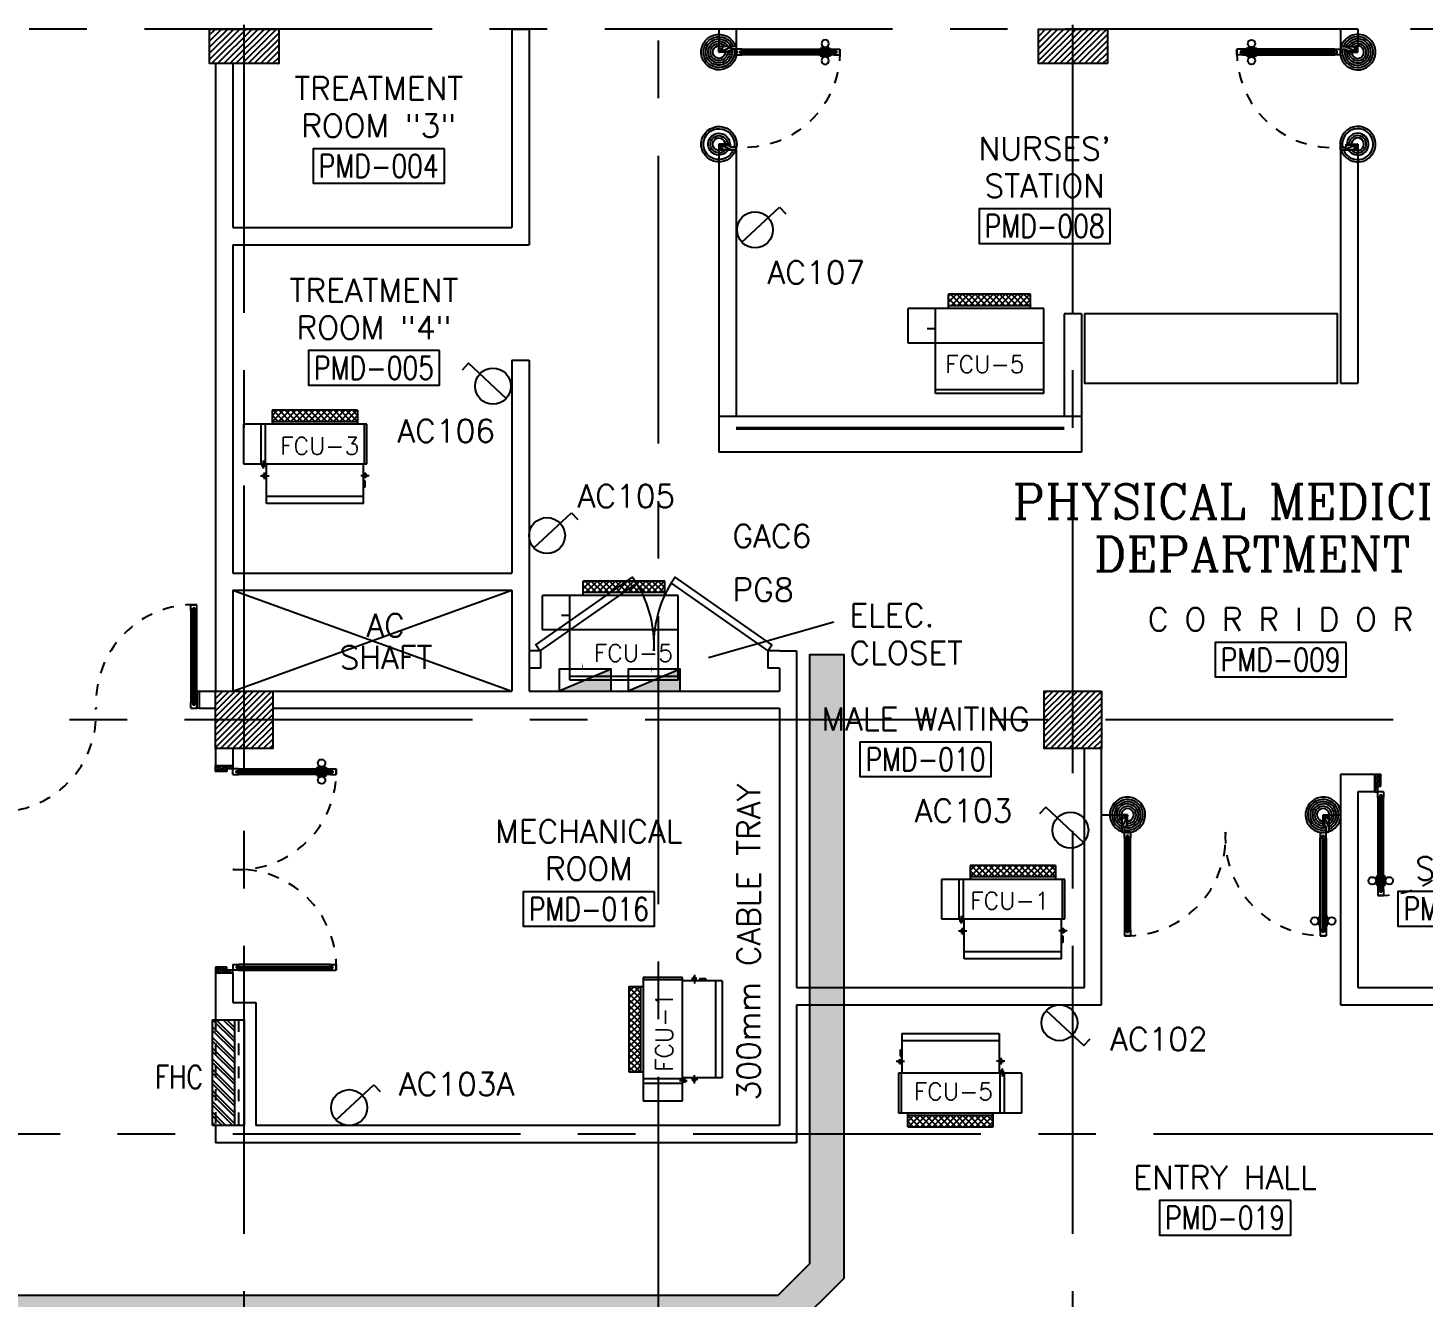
# Model space of a CAD drawing. Extents: x 417866.9 to 417960.2, y 43448 to 43538.2.
# Drawn here: x 417931.66 to 417943.78, y 43483.46 to 43494.48 of the extents above; entities that cross this region are included whole.
import ezdxf
from ezdxf.enums import TextEntityAlignment as Align

# ---------------------------------------------------------------- set-up
doc = ezdxf.new("R2010")
doc.units = 0
doc.header["$MEASUREMENT"] = 0
doc.linetypes.add('CENTERX2', pattern=[4, 2.5, -0.5, 0.5, -0.5])
doc.linetypes.add('HIDDEN', pattern=[0.375, 0.25, -0.125])
doc.layers.get('0').update_dxf_attribs({"color": 11, "linetype": 'CONTINUOUS'})
for name, color, linetype in [('AXES', 11, 'CENTERX2'), ('COL', 11, 'CONTINUOUS'), ('COUNTER', 11, 'CONTINUOUS'), ('DIM', 11, 'CONTINUOUS'), ('DOOR', 11, 'CONTINUOUS'), ('E-HLINE', 3, 'HIDDEN'), ('E-PANELBX', 3, 'CONTINUOUS'), ('E-SOCKETS', 4, 'CONTINUOUS'), ('E-TRAY', 2, 'CONTINUOUS'), ('E-WI', 6, 'CONTINUOUS'), ('FCU', 7, 'CONTINUOUS'), ('FHC', 11, 'CONTINUOUS'), ('HAT', 11, 'CONTINUOUS'), ('RM-BOX', 11, 'CONTINUOUS'), ('RM-NAME', 11, 'CONTINUOUS'), ('RM-NO', 11, 'CONTINUOUS'), ('SCD', 2, 'CONTINUOUS'), ('SHAFT', 11, 'CONTINUOUS'), ('WALL', 11, 'CONTINUOUS')]:
    doc.layers.add(name, color=color, linetype=linetype)
doc.styles.add('ROMANC', font='romanc', dxfattribs={"height": 0.1})
doc.styles.add('ROMANS', font='ROMANS.shx', dxfattribs={"width": 0.6})
pattern_1 = [(45, (417480.111385, 43455.963322), (-0.0265165043, 0.0265165043), [])]

# ---------------------------------------------------------------- blocks, each defined once
blk = doc.blocks.new('A$C272A55A0')
at = {"layer": 'DOOR', "color": 0, "linetype": 'ByBlock'}
for p, q in [((0, 900), (0, 1050)), ((50, 1050), (0, 1050)), ((50, 950), (50, 1050)), ((1750, 950), (1750, 1050)), ((1750, 1050), (1800, 1050)), ((1800, 1050), (1800, 900)), ((0, 900), (25, 900)), ((25, 950), (50, 950)), ((25, 900), (25, 950)), ((75, 900), (25, 900)), ((25, 850), (25, 900)), ((42, 850), (25, 850)), ((58, 870), (42, 870)), ((42, 870), (42, 850)), ((58, 850), (58, 870)), ((75, 850), (58, 850)), ((75, 900), (75, 850)), ((1725, 900), (1775, 900)), ((1725, 900), (1725, 850)), ((1725, 850), (1742, 850)), ((1742, 870), (1758, 870)), ((1742, 850), (1742, 870)), ((1775, 950), (1750, 950)), ((1758, 870), (1758, 850)), ((1758, 850), (1775, 850)), ((1775, 900), (1775, 950)), ((1800, 900), (1775, 900)), ((1775, 850), (1775, 900)), ((1718, 160), (1709, 160)), ((1709, 95), (1709, 160)), ((1725, 173), (1718, 173)), ((1718, 173), (1718, 83)), ((1718, 95), (1718, 160)), ((1775, 173), (1782, 173)), ((1782, 173), (1782, 83)), ((1782, 160), (1791, 160)), ((1782, 95), (1782, 160)), ((1791, 95), (1791, 160)), ((25, 50), (42, 50)), ((25, 50), (25, 0)), ((25, 0), (75, 0)), ((75, 0), (25, 0)), ((42, 50), (42, 30)), ((42, 30), (58, 30)), ((58, 50), (75, 50)), ((58, 50), (58, 30)), ((75, 50), (75, 0)), ((1718, 95), (1709, 95)), ((1725, 83), (1718, 83)), ((1742, 50), (1725, 50)), ((1725, 50), (1725, 0)), ((1775, 0), (1725, 0)), ((1725, 0), (1775, 0)), ((1742, 50), (1742, 30)), ((1758, 30), (1742, 30)), ((1775, 50), (1758, 50)), ((1758, 50), (1758, 30)), ((1775, 83), (1782, 83)), ((1775, 50), (1775, 0)), ((1782, 95), (1791, 95))]:
    blk.add_line(p, q, dxfattribs=at)
at = {"layer": 'DOOR', "color": 9, "linetype": 'ByBlock'}
for p, q in [((50, 1050), (0, 1010)), ((50, 1050), (0, 937)), ((50, 1050), (37, 950)), ((1750, 1050), (1800, 1010)), ((1750, 1050), (1800, 937)), ((1750, 1050), (1763, 950))]:
    blk.add_line(p, q, dxfattribs=at)
at = {"layer": 'DOOR', "linetype": 'ByBlock'}
for p, q in [((25, 850), (25, 50)), ((42, 850), (42, 50)), ((58, 850), (58, 50)), ((75, 50), (75, 850)), ((1725, 50), (1725, 850)), ((1742, 850), (1742, 50)), ((1758, 850), (1758, 50)), ((1775, 850), (1775, 50))]:
    blk.add_line(p, q, dxfattribs=at)
at = {"layer": 'DOOR', "color": 0, "linetype": 'ByBlock'}
for centre in [(1676, 128), (1824, 128)]:
    blk.add_circle(centre, 32.4, dxfattribs=at)
at = {"layer": 'DOOR', "color": 9, "linetype": 'ByBlock'}
for centre, radius, start, end in [((50, 1050), 54.4, 203.2074, 270), ((50, 1050), 74.4, 227.7764, 270), ((50, 1050), 94.4, 238.0182, 270), ((50, 1050), 34.4, 180, 270), ((50, 1050), 14.4, 180, 270), ((1750, 1050), 14.4, 270, 0), ((1750, 1050), 34.4, 270, 0), ((1750, 1050), 54.4, 270, 336.7926), ((1750, 1050), 74.4, 270, 312.2236), ((1750, 1050), 94.4, 270, 301.9818), ((50, 1050), 114, 244.0838, 257.3774), ((50, 1050), 134, 248.1598, 259.28), ((50, 1050), 154, 251.1053, 256.2858), ((1750, 1050), 114, 282.6226, 295.9162), ((1750, 1050), 134, 280.72, 291.8402), ((1750, 1050), 154, 283.7142, 288.8947)]:
    blk.add_arc(centre, radius, start, end, dxfattribs=at)
at = {"layer": 'DOOR', "linetype": 'HIDDEN', "ltscale": 0.5}
for centre, start, end in [((50, 851), 268.3174, 3.2965), ((1750, 851), 176.7035, 271.6826)]:
    blk.add_arc(centre, 851, start, end, dxfattribs=at)
at = {"layer": 'WALL', "linetype": 'ByBlock'}
blk.add_line((1800, 900), (1800, 1050), dxfattribs=at)
blk = doc.blocks.new('RM1')
at = {"layer": 'RM-BOX'}
blk.add_lwpolyline([(570, -200), (-570, -200), (-570, -500), (570, -500)], close=True, dxfattribs=at)
at = {"layer": 'RM-NAME', "style": 'ROMANS'}
for tag, p in [('ROOMNAME1', (0, 324)), ('ROOMNAME2', (0, 0))]:
    blk.add_attdef(tag, text='', height=200, dxfattribs=at).set_placement(p, align=Align.MIDDLE)
at = {"layer": 'RM-NO', "style": 'ROMANS', "width": 0.8}
blk.add_attdef('ROOMNO', text='', height=200, dxfattribs=at).set_placement((0, -350), align=Align.MIDDLE)
blk = doc.blocks.new('COL50')
at = {"layer": 'COL'}
blk.add_lwpolyline([(-250, 250), (-250, -250), (250, -250), (250, 250)], close=True, dxfattribs=at)
blk = doc.blocks.new('*X70')
at = {"color": 0}
for p, q in [((238729, 32271), (239219, 32761)), ((238729, 32324), (239165, 32761)), ((238729, 32377), (239112, 32761)), ((238729, 32430), (239059, 32761)), ((238729, 32483), (239006, 32761)), ((238729, 32536), (238953, 32761)), ((238729, 32589), (238900, 32761)), ((238729, 32642), (238847, 32761)), ((238729, 32695), (238794, 32761)), ((238729, 32748), (238741, 32761)), ((238772, 32261), (239229, 32718)), ((238825, 32261), (239229, 32665)), ((238878, 32261), (239229, 32612)), ((238931, 32261), (239229, 32559)), ((238984, 32261), (239229, 32506)), ((239037, 32261), (239229, 32453)), ((239090, 32261), (239229, 32400)), ((239143, 32261), (239229, 32347)), ((239196, 32261), (239229, 32294))]:
    blk.add_line(p, q, dxfattribs=at)
blk = doc.blocks.new('DOOR90')
at = {"layer": 'DOOR', "color": 7, "linetype": 'ByBlock'}
for p, q in [((-150, 0), (0, 0)), ((-150, 0), (-150, -25)), ((0, -50), (-114, 0)), ((0, -50), (-40, 0)), ((0, -50), (0, 0)), ((-1000, -25), (-1050, -25)), ((-1050, -75), (-1050, -25)), ((-1050, -25), (-1050, -75)), ((-1000, -75), (-1050, -75)), ((-1000, -42), (-1020, -42)), ((-1020, -42), (-1020, -58)), ((-1000, -58), (-1020, -58)), ((-1000, -25), (-1000, -42)), ((-1000, -58), (-1000, -75)), ((-878, -18), (-968, -18)), ((-968, -25), (-968, -18)), ((-968, -75), (-968, -82)), ((-878, -82), (-968, -82)), ((-955, -9), (-890, -9)), ((-955, -18), (-955, -9)), ((-955, -18), (-890, -18)), ((-955, -82), (-890, -82)), ((-955, -82), (-955, -91)), ((-955, -91), (-890, -91)), ((-890, -18), (-890, -9)), ((-890, -82), (-890, -91)), ((-878, -25), (-878, -18)), ((-878, -75), (-878, -82)), ((-200, -25), (-150, -25)), ((-200, -42), (-200, -25)), ((-180, -42), (-200, -42)), ((-200, -58), (-180, -58)), ((-200, -75), (-200, -58)), ((-150, -75), (-200, -75)), ((-180, -58), (-180, -42)), ((-150, -25), (-100, -25)), ((-150, -75), (-150, -25)), ((-100, -25), (-100, -50)), ((0, -50), (-100, -37)), ((-100, -50), (0, -50)), ((-150, -875), (-100, -875)), ((-150, -900), (-150, -875)), ((-150, -900), (0, -900)), ((0, -900), (-150, -900)), ((0, -850), (-114, -900)), ((-100, -875), (-100, -850)), ((0, -850), (-100, -863)), ((-100, -850), (0, -850)), ((0, -850), (-40, -900)), ((0, -850), (0, -900))]:
    blk.add_line(p, q, dxfattribs=at)
at = {"layer": 'DOOR', "linetype": 'ByBlock'}
for p, q in [((-200, -25), (-1000, -25)), ((-200, -42), (-1000, -42)), ((-200, -58), (-1000, -58)), ((-1000, -75), (-200, -75))]:
    blk.add_line(p, q, dxfattribs=at)
at = {"layer": 'DOOR', "color": 7, "linetype": 'ByBlock'}
for centre in [(-923, 24), (-923, -124)]:
    blk.add_circle(centre, 32.4, dxfattribs=at)
for centre, radius, start, end in [((0, -50), 154, 161.1053, 166.2858), ((0, -50), 94.4, 148.0182, 180), ((0, -50), 134, 158.1598, 169.28), ((0, -50), 114, 154.0838, 167.3774), ((0, -50), 74.4, 137.7764, 180), ((0, -50), 54.4, 113.2074, 180), ((0, -50), 34.4, 90, 180), ((0, -50), 14.4, 90, 180), ((0, -850), 154, 193.7142, 198.8947), ((0, -850), 134, 190.72, 201.8402), ((0, -850), 94.4, 180, 211.9818), ((0, -850), 74.4, 180, 222.2236), ((0, -850), 54.4, 180, 246.7926), ((0, -850), 34.4, 180, 270), ((0, -850), 14.4, 180, 270)]:
    blk.add_arc(centre, radius, start, end, dxfattribs=at)
at = {"layer": 'DOOR', "linetype": 'HIDDEN', "ltscale": 0.5}
blk.add_arc((-222, -50), 828, 178.2701, 275.003, dxfattribs=at)
blk = doc.blocks.new('*X68')
at = {"color": 0}
for p, q in [((245929, 32312), (246378, 32761)), ((245929, 32365), (246325, 32761)), ((245929, 32418), (246272, 32761)), ((245929, 32471), (246219, 32761)), ((245929, 32524), (246166, 32761)), ((245929, 32577), (246113, 32761)), ((245929, 32630), (246060, 32761)), ((245929, 32683), (246007, 32761)), ((245929, 32736), (245954, 32761)), ((245929, 32259), (246429, 32759)), ((245984, 32261), (246429, 32706)), ((246037, 32261), (246429, 32652)), ((246090, 32261), (246429, 32599)), ((246143, 32261), (246429, 32546)), ((246196, 32261), (246429, 32493)), ((246249, 32261), (246429, 32440)), ((246302, 32261), (246429, 32387)), ((246355, 32261), (246429, 32334)), ((246408, 32261), (246429, 32281))]:
    blk.add_line(p, q, dxfattribs=at)
blk = doc.blocks.new('fe-door')
at = {"layer": 'DOOR', "color": 0, "linetype": 'ByBlock'}
for p, q in [((-900, 1775), (-900, 1725)), ((-900, 1725), (-900, 1775)), ((-850, 1775), (-900, 1775)), ((-850, 1725), (-900, 1725)), ((-870, 1758), (-870, 1742)), ((-850, 1758), (-870, 1758)), ((-850, 1742), (-870, 1742)), ((-850, 1775), (-850, 1758)), ((-850, 1742), (-850, 1725)), ((-818, 1775), (-818, 1782)), ((-728, 1782), (-818, 1782)), ((-818, 1725), (-818, 1718)), ((-728, 1718), (-818, 1718)), ((-805, 1782), (-805, 1791)), ((-805, 1791), (-740, 1791)), ((-805, 1782), (-740, 1782)), ((-805, 1718), (-805, 1709)), ((-805, 1718), (-740, 1718)), ((-805, 1709), (-740, 1709)), ((-740, 1782), (-740, 1791)), ((-740, 1718), (-740, 1709)), ((-728, 1775), (-728, 1782)), ((-728, 1725), (-728, 1718)), ((-50, 1758), (-50, 1775)), ((-50, 1775), (0, 1775)), ((-30, 1758), (-50, 1758)), ((-50, 1725), (-50, 1742)), ((-50, 1742), (-30, 1742)), ((0, 1725), (-50, 1725)), ((-30, 1742), (-30, 1758)), ((150, 1800), (0, 1800)), ((0, 1800), (0, 1775)), ((0, 1725), (0, 1775)), ((0, 1775), (150, 1775)), ((150, 1775), (150, 1800)), ((0, 75), (0, 25)), ((0, 75), (50, 75)), ((0, 0), (0, 25)), ((0, 25), (50, 25)), ((150, 25), (0, 25)), ((0, 0), (150, 0)), ((30, 58), (30, 42)), ((50, 58), (30, 58)), ((30, 42), (50, 42)), ((50, 75), (50, 58)), ((50, 42), (50, 25)), ((150, 25), (150, 0)), ((850, 58), (850, 75)), ((850, 75), (900, 75)), ((850, 58), (870, 58)), ((850, 25), (850, 42)), ((850, 42), (870, 42)), ((850, 25), (900, 25)), ((870, 42), (870, 58)), ((900, 25), (900, 75)), ((900, 75), (900, 25))]:
    blk.add_line(p, q, dxfattribs=at)
at = {"layer": 'DOOR', "linetype": 'ByBlock'}
for p, q in [((-50, 1775), (-850, 1775)), ((-50, 1758), (-850, 1758)), ((-50, 1742), (-850, 1742)), ((-850, 1725), (-50, 1725)), ((850, 75), (50, 75)), ((50, 58), (850, 58)), ((50, 42), (850, 42)), ((50, 25), (850, 25))]:
    blk.add_line(p, q, dxfattribs=at)
at = {"layer": 'DOOR', "color": 0, "linetype": 'ByBlock'}
for centre in [(-773, 1824), (-773, 1676)]:
    blk.add_circle(centre, 32.4, dxfattribs=at)
at = {"layer": 'DOOR', "linetype": 'HIDDEN', "ltscale": 0.5}
for centre, start, end in [((-49, 1750), 178.3174, 273.2965), ((49, 50), 358.3174, 93.2965)]:
    blk.add_arc(centre, 851, start, end, dxfattribs=at)
at = {"layer": 'WALL'}
for p, q in [((0, 1800), (150, 1800)), ((0, 0), (150, 0))]:
    blk.add_line(p, q, dxfattribs=at)
at = {"layer": 'WALL', "linetype": 'ByBlock'}
blk.add_line((0, 1800), (150, 1800), dxfattribs=at)
blk = doc.blocks.new('*X226')
at = {"color": 0}
for p, q in [((16890, -2467), (16943, -2414)), ((16890, -2520), (16990, -2420)), ((16990, -2512), (16892, -2414)), ((16990, -2459), (16945, -2414)), ((16990, -2565), (16890, -2465)), ((16890, -2573), (16990, -2473)), ((16990, -2619), (16890, -2519)), ((16890, -2626), (16990, -2526)), ((16990, -2672), (16890, -2572)), ((16890, -2679), (16990, -2579)), ((16990, -2725), (16890, -2625)), ((16890, -2732), (16990, -2632)), ((16990, -2778), (16890, -2678)), ((16890, -2785), (16990, -2685)), ((16990, -2831), (16890, -2731)), ((16890, -2838), (16990, -2738)), ((16990, -2884), (16890, -2784)), ((16890, -2891), (16990, -2791)), ((16990, -2937), (16890, -2837)), ((16890, -2944), (16990, -2844)), ((16990, -2990), (16890, -2890)), ((16890, -2997), (16990, -2897)), ((16990, -3043), (16890, -2943)), ((16890, -3050), (16990, -2950)), ((16990, -3096), (16890, -2996)), ((16890, -3103), (16990, -3003)), ((16990, -3149), (16890, -3049)), ((16944, -3155), (16890, -3102)), ((16892, -3155), (16990, -3056)), ((16945, -3155), (16990, -3109))]:
    blk.add_line(p, q, dxfattribs=at)
blk = doc.blocks.new('WHE06')
at = {"color": 2}
for p, q in [((689, 621), (346, 621)), ((346, 621), (346, 469)), ((689, 469), (689, 621)), ((60, -422), (60, 422)), ((212, 437), (269, 437)), ((232, 452), (232, 422)), ((232, 452), (252, 452)), ((242, 472), (242, 399)), ((252, 452), (252, 422)), ((305, 448), (373, 448)), ((321, 458), (321, 438)), ((321, 458), (346, 458)), ((321, 438), (346, 438)), ((346, 430), (689, 430)), ((811, 371), (689, 371)), ((711, -371), (711, 371)), ((811, -371), (811, 371)), ((142, -437), (142, -422)), ((142, -437), (197, -437)), ((197, -437), (197, -422)), ((221, -437), (269, -437)), ((232, -452), (232, -422)), ((232, -452), (252, -452)), ((242, -472), (242, -399)), ((252, -452), (252, -422)), ((346, -430), (689, -430)), ((811, -371), (689, -371))]:
    blk.add_line(p, q, dxfattribs=at)
at = {"color": 6}
for p, q in [((0, -422), (0, 422)), ((0, 422), (346, 422)), ((346, 469), (346, -451)), ((689, 469), (346, 469)), ((689, -451), (689, 469)), ((0, -422), (346, -422)), ((346, -451), (689, -451))]:
    blk.add_line(p, q, dxfattribs=at)
at = {"color": 2}
blk.add_blockref('*X226', (-16179, 2784), dxfattribs=at)
blk = doc.blocks.new('*X252')
at = {"color": 0}
for p, q in [((23912, -1650), (23966, -1596)), ((23912, -1597), (23913, -1596)), ((23970, -1696), (23912, -1638)), ((23917, -1696), (23912, -1691)), ((23919, -1696), (24019, -1596)), ((24023, -1696), (23923, -1596)), ((23972, -1696), (24072, -1596)), ((24076, -1696), (23976, -1596)), ((24025, -1696), (24125, -1596)), ((24129, -1696), (24029, -1596)), ((24078, -1696), (24178, -1596)), ((24182, -1696), (24082, -1596)), ((24131, -1696), (24231, -1596)), ((24235, -1696), (24135, -1596)), ((24184, -1696), (24284, -1596)), ((24288, -1696), (24188, -1596)), ((24237, -1696), (24337, -1596)), ((24341, -1696), (24241, -1596)), ((24290, -1696), (24390, -1596)), ((24394, -1696), (24294, -1596)), ((24343, -1696), (24443, -1596)), ((24447, -1696), (24347, -1596)), ((24396, -1696), (24496, -1596)), ((24500, -1696), (24400, -1596)), ((24449, -1696), (24549, -1596)), ((24553, -1696), (24453, -1596)), ((24502, -1696), (24602, -1596)), ((24606, -1696), (24506, -1596)), ((24555, -1696), (24624, -1628)), ((24624, -1660), (24559, -1596)), ((24608, -1696), (24624, -1681)), ((24624, -1607), (24612, -1596))]:
    blk.add_line(p, q, dxfattribs=at)
blk = doc.blocks.new('E-PBX')
at = {"layer": 'E-PANELBX'}
h = blk.add_hatch(color=256, dxfattribs=at)
h.paths.add_polyline_path([(34, 190), (-225, 190), (34, 81)])
h.paths.add_polyline_path([(225, 190), (34, 190), (34, 81), (225, 0)])
blk.add_line((225, 0), (-225, 190), dxfattribs=at)
blk.add_lwpolyline([(-225, 190), (225, 190), (225, 0), (-225, 0)], close=True, dxfattribs=at)

msp = doc.modelspace()

# ---------------------------------------------------------------- hatches: boundary and pattern name
at = {"layer": 'FHC', "linetype": 'ByBlock', "ltscale": 0.3}
h = msp.add_hatch(dxfattribs=at)
h.set_pattern_fill('ANSI32', color=11, scale=175, angle=-90, style=0)
h.set_pattern_definition([(315, (417902.21061, 43718.0655), (0.046403882, 0.046403882), []), (315, (417902.21061, 43718.034566), (0.046403882, 0.046403882), [])])
h.paths.add_polyline_path([(417933.2616, 43484.9493), (417933.4516, 43484.9493), (417933.4516, 43485.8693), (417933.2616, 43485.8693)])
h.paths.add_polyline_path([(417932.8405, 43486.0819), (417933.2613, 43486.0819), (417933.2613, 43485.8194), (417932.8405, 43485.8194)], flags=9)
at = {"layer": 'HAT'}
h = msp.add_hatch(dxfattribs=at)
h.set_pattern_fill('ANSI31', color=256, scale=0.3, style=0)
h.set_pattern_definition(pattern_1)
h.paths.add_polyline_path([(417933.5366, 43494.1743), (417933.5366, 43494.4743), (417933.8366, 43494.4743), (417933.8366, 43494.1743)])
h.paths.add_polyline_path([(417933.2366, 43494.1743), (417933.2366, 43494.4743), (417933.5366, 43494.4743), (417933.5366, 43494.1743)])
h = msp.add_hatch(dxfattribs=at)
h.set_pattern_fill('ANSI31', color=256, scale=0.3, style=0)
h.set_pattern_definition(pattern_1)
h.paths.add_polyline_path([(417940.7366, 43494.4743), (417940.7366, 43494.1743), (417940.4366, 43494.1743), (417940.4366, 43494.4743)])
h.paths.add_polyline_path([(417941.0366, 43494.4743), (417941.0366, 43494.1743), (417940.7366, 43494.1743), (417940.7366, 43494.4743)])
h = msp.add_hatch(dxfattribs=at)
h.set_pattern_fill('ANGLE', color=256, style=0)
h.set_pattern_definition([(0, (0, 0), (0, 0.275), [0.2, -0.075]), (90, (0, 0), (-0.275, 2e-17), [0.2, -0.075])])
h.paths.add_polyline_path([(417898.0311, 43492.6743), (417897.4311, 43492.6743), (417897.4311, 43483.2546), (417897.8107, 43482.875), (417906.0796, 43482.875), (417907.2753, 43481.6793), (417914.1411, 43481.6793), (417915.3368, 43482.875), (417933.6467, 43482.875), (417933.9467, 43482.575), (417933.9467, 43474.8441), (417934.3225, 43474.4684), (417942.1008, 43474.4684), (417942.1008, 43474.7684), (417934.4467, 43474.7684), (417934.2467, 43474.9684), (417934.2467, 43482.575), (417934.5467, 43482.875), (417936.3308, 43482.875), (417936.6308, 43483.175), (417938.2984, 43483.175), (417938.7484, 43483.625), (417938.7484, 43489.0378), (417938.4484, 43489.0378), (417938.4484, 43483.7492), (417938.1741, 43483.475), (417915.0883, 43483.475), (417913.8926, 43482.2793), (417907.5238, 43482.2793), (417906.3281, 43483.475), (417898.2796, 43483.475), (417898.0311, 43483.7235)])

# ---------------------------------------------------------------- linework, layer by layer
at = {"layer": 'AXES'}
for p, q in [((417933.5366, 43460.01), (417933.5366, 43537.5491)), ((417940.7366, 43460.01), (417940.7366, 43537.5491)), ((417937.1366, 43466.8743), (417937.1366, 43525.6943)), ((417959.1694, 43494.4743), (417889.6966, 43494.4743)), ((417959.5194, 43488.4743), (417889.6966, 43488.4743)), ((417947.9366, 43484.8743), (417873.4766, 43484.8743))]:
    msp.add_line(p, q, dxfattribs=at)
at = {"layer": 'COL'}
for points in [[(417933.2366, 43494.4743), (417933.8366, 43494.4743), (417933.8366, 43494.1743), (417933.2366, 43494.1743)], [(417941.0366, 43494.1743), (417940.4366, 43494.1743), (417940.4366, 43494.4743), (417941.0366, 43494.4743)]]:
    msp.add_lwpolyline(points, close=True, dxfattribs=at)
at = {"layer": 'COUNTER'}
msp.add_lwpolyline([(417940.8366, 43491.9993), (417940.8366, 43491.3993), (417943.0366, 43491.3993), (417943.0366, 43491.9993)], close=True, dxfattribs=at)
at = {"layer": 'E-SOCKETS'}
for p, q in [((417937.8605, 43492.6235), (417938.1883, 43492.9287)), ((417938.1883, 43492.9287), (417938.2428, 43492.8702)), ((417935.4848, 43491.5712), (417935.4303, 43491.5127)), ((417935.8126, 43491.266), (417935.4848, 43491.5712)), ((417936.0535, 43489.9679), (417936.3814, 43490.273)), ((417936.3814, 43490.273), (417936.4358, 43490.2145)), ((417940.5015, 43487.715), (417940.447, 43487.6565)), ((417940.8294, 43487.4099), (417940.5015, 43487.715)), ((417940.5051, 43485.9495), (417940.833, 43485.6444)), ((417940.833, 43485.6444), (417940.8875, 43485.7029)), ((417934.3348, 43484.9991), (417934.6626, 43485.3043)), ((417934.6626, 43485.3043), (417934.7171, 43485.2458))]:
    msp.add_line(p, q, dxfattribs=at)
for centre in [(417937.9748, 43492.73), (417935.6983, 43491.3725), (417936.1679, 43490.0743), (417940.715, 43487.5163), (417940.6195, 43485.8431), (417934.4491, 43485.1056)]:
    msp.add_circle(centre, 0.1562, dxfattribs=at)
at = {"layer": 'E-TRAY', "color": 4}
msp.add_lwpolyline([(417915.3368, 43482.875), (417933.6467, 43482.875), (417933.9467, 43482.575), (417933.9467, 43474.8441), (417934.3225, 43474.4684), (417942.1008, 43474.4684), (417942.1008, 43474.7684), (417934.4467, 43474.7684), (417934.2467, 43474.9684), (417934.2467, 43482.575), (417934.5467, 43482.875), (417936.3308, 43482.875), (417936.6308, 43483.175), (417938.2984, 43483.175), (417938.7484, 43483.625), (417938.7484, 43489.0378), (417938.4484, 43489.0378), (417938.4484, 43483.7492), (417938.1741, 43483.475), (417915.0883, 43483.475)], dxfattribs=at)
at = {"layer": 'E-WI', "color": 4}
for points in [[(417936.4792, 43488.9385, 0, 0.1162, 0), (417936.4693, 43489.1706, 0, 0, 0), (417936.4654, 43490.0675, 0, 0, 0), (417937.6661, 43490.0656, 0, 0, 0)], [(417937.0819, 43488.9157, 0, 0.1162, 0), (417937.072, 43489.1479, 0, 0, 0), (417937.0681, 43489.6243, 0, 0, 0), (417937.6775, 43489.6224, 0, 0, 0)]]:
    msp.add_lwpolyline(points, format="xyseb", dxfattribs=at)
at = {"layer": 'FCU', "color": 3}
for p, q in [((417940.369, 43492.1709), (417939.657, 43492.1709)), ((417939.657, 43492.0459), (417939.657, 43492.1709)), ((417940.369, 43492.0709), (417939.657, 43492.0709)), ((417940.369, 43492.0459), (417940.369, 43492.1709)), ((417939.5431, 43492.0459), (417939.3051, 43492.0459)), ((417939.3051, 43491.7459), (417939.3051, 43492.0459)), ((417939.5431, 43491.8709), (417939.4697, 43491.8709)), ((417939.5431, 43491.7459), (417939.3051, 43491.7459)), ((417940.483, 43491.3409), (417939.5431, 43491.3409)), ((417937.1926, 43489.6796), (417936.4806, 43489.6796)), ((417936.4806, 43489.5546), (417936.4806, 43489.6796)), ((417937.1926, 43489.5546), (417937.1926, 43489.6796)), ((417936.3666, 43489.5546), (417936.1286, 43489.5546)), ((417936.1286, 43489.2546), (417936.1286, 43489.5546)), ((417937.1926, 43489.5796), (417936.4806, 43489.5796)), ((417936.3666, 43489.3796), (417936.2933, 43489.3796)), ((417936.3666, 43489.2546), (417936.1286, 43489.2546)), ((417937.3066, 43488.8496), (417936.3666, 43488.8496))]:
    msp.add_line(p, q, dxfattribs=at)
at = {"layer": 'FCU', "color": 6}
for p, q in [((417939.5431, 43491.3089), (417939.5431, 43492.0459)), ((417940.483, 43492.0459), (417939.5431, 43492.0459)), ((417940.483, 43491.3089), (417940.483, 43492.0459)), ((417940.483, 43491.7459), (417939.5431, 43491.7459)), ((417940.483, 43491.3089), (417939.5431, 43491.3089)), ((417936.3666, 43488.8176), (417936.3666, 43489.5546)), ((417937.3066, 43489.5546), (417936.3666, 43489.5546)), ((417937.3066, 43488.8176), (417937.3066, 43489.5546)), ((417937.3066, 43489.2546), (417936.3666, 43489.2546)), ((417937.3066, 43488.8176), (417936.3666, 43488.8176))]:
    msp.add_line(p, q, dxfattribs=at)
at = {"layer": 'FHC', "linetype": 'ByBlock', "ltscale": 0.3}
for p, q in [((417933.2616, 43484.9493), (417933.2616, 43485.8693)), ((417933.2616, 43485.8693), (417933.4516, 43485.8693)), ((417933.4516, 43485.8693), (417933.4516, 43484.9493)), ((417933.4516, 43484.9493), (417933.2616, 43484.9493))]:
    msp.add_line(p, q, dxfattribs=at)
at = {"layer": 'FHC', "color": 250, "linetype": 'HIDDEN', "ltscale": 0.25}
msp.add_line((417933.2866, 43485.8665), (417933.2866, 43484.9538), dxfattribs=at)
at = {"layer": 'HAT'}
msp.add_line((417937.5694, 43489.0151), (417938.6606, 43489.3256), dxfattribs=at)
at = {"layer": 'SHAFT'}
for p, q in [((417933.4366, 43488.7243), (417935.8616, 43489.5993)), ((417933.4366, 43489.5993), (417935.8616, 43488.7243))]:
    msp.add_line(p, q, dxfattribs=at)
at = {"layer": 'WALL'}
for p, q in [((417935.8616, 43494.4743), (417935.8616, 43492.7493)), ((417935.8616, 43494.4743), (417936.0116, 43494.4743)), ((417936.0116, 43494.4743), (417936.0116, 43492.5993)), ((417937.6616, 43494.4743), (417937.6616, 43494.3243)), ((417937.8116, 43494.4743), (417937.6616, 43494.4743)), ((417937.8116, 43494.4743), (417937.8116, 43494.3243)), ((417943.0616, 43494.4743), (417943.0616, 43494.3243)), ((417943.2116, 43494.4743), (417943.0616, 43494.4743)), ((417943.2116, 43494.4743), (417943.2116, 43494.3243)), ((417937.8116, 43494.3243), (417937.6616, 43494.3243)), ((417943.0616, 43494.3243), (417943.2116, 43494.3243)), ((417933.2866, 43494.1743), (417933.2866, 43488.7243)), ((417933.4366, 43494.1743), (417933.4366, 43492.7493)), ((417937.6616, 43493.4243), (417937.6616, 43490.7993)), ((417937.8116, 43493.4243), (417937.6616, 43493.4243)), ((417937.8116, 43493.4243), (417937.8116, 43491.1093)), ((417943.0616, 43493.4243), (417943.0616, 43491.3993)), ((417943.0616, 43493.4243), (417943.2116, 43493.4243)), ((417943.2116, 43493.4243), (417943.2116, 43491.3993)), ((417933.4366, 43492.7493), (417935.8616, 43492.7493)), ((417933.4366, 43492.5993), (417936.0116, 43492.5993)), ((417933.4366, 43492.5993), (417933.4366, 43489.7493)), ((417940.6616, 43491.9993), (417940.6616, 43491.1093)), ((417940.8116, 43491.9993), (417940.6616, 43491.9993)), ((417940.8116, 43491.9993), (417940.8116, 43490.7993)), ((417935.8616, 43491.5993), (417935.8616, 43489.7493)), ((417935.8616, 43491.5993), (417936.0116, 43491.5993)), ((417936.0116, 43491.5993), (417936.0116, 43488.7243)), ((417943.0616, 43491.3993), (417943.2116, 43491.3993)), ((417940.8116, 43491.1093), (417937.6616, 43491.1093)), ((417940.6616, 43491.0093), (417937.8116, 43491.0093)), ((417940.6616, 43490.9993), (417937.8116, 43490.9993)), ((417940.8116, 43490.7993), (417937.6616, 43490.7993)), ((417933.4366, 43489.7493), (417935.8616, 43489.7493)), ((417933.4366, 43489.5993), (417935.8616, 43489.5993)), ((417933.4366, 43489.5993), (417933.4366, 43488.7243)), ((417935.8616, 43489.5993), (417935.8616, 43488.7243)), ((417936.1116, 43489.0743), (417936.0116, 43489.0743)), ((417936.1116, 43489.0743), (417936.1116, 43488.9243)), ((417938.1866, 43489.0743), (417938.0866, 43489.0743)), ((417938.0866, 43489.0743), (417938.0866, 43488.9243)), ((417938.1866, 43489.0743), (417938.3366, 43489.0743)), ((417938.3366, 43489.0743), (417938.3366, 43486.1493)), ((417936.0116, 43488.9243), (417936.0116, 43488.7243)), ((417936.1116, 43488.9243), (417936.0116, 43488.9243)), ((417938.1866, 43488.9243), (417938.0866, 43488.9243)), ((417938.1866, 43488.9243), (417938.1866, 43488.7243)), ((417933.1491, 43488.7243), (417933.2858, 43488.7243)), ((417933.1491, 43488.5743), (417933.1491, 43488.7243)), ((417933.7866, 43488.7243), (417935.8616, 43488.7243)), ((417936.0116, 43488.7243), (417938.1866, 43488.7243)), ((417936.0116, 43488.7243), (417938.1866, 43488.7243)), ((417933.1491, 43488.5743), (417933.2858, 43488.5743)), ((417933.7866, 43488.5743), (417938.1866, 43488.5743)), ((417938.1866, 43488.5743), (417938.1866, 43484.9493)), ((417933.2866, 43488.2243), (417933.2866, 43488.0743)), ((417933.4366, 43488.2243), (417933.4366, 43488.0743)), ((417940.8366, 43486.1493), (417940.8366, 43488.2243)), ((417940.9866, 43485.9993), (417940.9866, 43488.2243)), ((417933.4366, 43488.0743), (417933.2866, 43488.0743)), ((417943.0616, 43487.9993), (417943.0616, 43485.9993)), ((417943.3616, 43487.9993), (417943.0616, 43487.9993)), ((417943.3616, 43487.9993), (417943.3616, 43487.8493)), ((417943.2116, 43487.8493), (417943.2116, 43486.1493)), ((417943.3616, 43487.8493), (417943.2116, 43487.8493)), ((417940.9866, 43487.6493), (417941.1616, 43487.6493)), ((417941.1616, 43487.6493), (417941.1616, 43487.4993)), ((417942.9616, 43487.6493), (417942.9616, 43487.4993)), ((417942.9616, 43487.6493), (417943.0616, 43487.6493)), ((417933.2866, 43486.2743), (417933.2866, 43485.8693)), ((417933.4366, 43486.2743), (417933.2866, 43486.2743)), ((417933.4366, 43486.2743), (417933.4366, 43486.0193)), ((417938.3366, 43486.1493), (417940.8366, 43486.1493)), ((417943.2116, 43486.1493), (417944.8616, 43486.1493)), ((417933.4366, 43486.0193), (417933.6366, 43486.0193)), ((417933.6366, 43486.0193), (417933.6366, 43484.9493)), ((417938.3366, 43485.9993), (417938.3366, 43484.7993)), ((417938.3366, 43485.9993), (417940.9866, 43485.9993)), ((417943.0616, 43485.9993), (417944.0616, 43485.9993)), ((417933.2866, 43485.8693), (417933.5366, 43485.8693)), ((417933.5366, 43485.8693), (417933.5366, 43484.9493)), ((417933.5366, 43484.9493), (417933.2843, 43484.9493)), ((417933.2866, 43484.9493), (417933.2866, 43484.7993)), ((417933.4866, 43484.9493), (417933.4866, 43484.9493)), ((417938.1866, 43484.9493), (417933.6366, 43484.9493)), ((417938.3366, 43484.7993), (417933.2866, 43484.7993))]:
    msp.add_line(p, q, dxfattribs=at)
at = {"layer": 'WALL', "color": 250, "linetype": 'HIDDEN', "ltscale": 0.25}
msp.add_line((417933.4866, 43485.8627), (417933.4866, 43484.9611), dxfattribs=at)
at = {"layer": 'WALL'}
for points in [[(417936.1059, 43489.0743), (417936.0701, 43489.1257), (417936.9115, 43489.712), (417936.9473, 43489.6606)], [(417938.0866, 43489.0743), (417938.1224, 43489.1257), (417937.281, 43489.712), (417937.2452, 43489.6606)]]:
    msp.add_lwpolyline(points, close=True, dxfattribs=at)
for centre, start, end in [((417936.0701, 43489.1257), 357.13243, 31.37409), ((417938.1224, 43489.1257), 148.62591, 182.86757)]:
    msp.add_arc(centre, 1.0275, start, end, dxfattribs=at)

# ---------------------------------------------------------------- block references
at = {"layer": 'COL', "xscale": -0.001000000047497451, "yscale": 0.0009999999892897904, "zscale": 0.001}
for p in [(417933.5366, 43488.4743), (417940.7366, 43488.4743)]:
    msp.add_blockref('COL50', p, dxfattribs=at)
at = {"layer": 'DIM', "xscale": 0.0009999999892897904, "yscale": 0.0009999999892897904, "zscale": 0.001, "rotation": 90}
msp.add_blockref('fe-door', (417933.1491, 43488.5743), dxfattribs=at)
at = {"layer": 'DOOR', "color": 0, "yscale": 0.0009999999892897904, "zscale": 0.001}
for name, p, xscale in [('DOOR90', (417937.6616, 43494.3243), -0.001000000047497451), ('DOOR90', (417943.2116, 43494.3243), 0.001000000047497451), ('A$C272A55A0', (417941.1616, 43486.599), 0.001000000047497451)]:
    msp.add_blockref(name, p, dxfattribs=dict(at, xscale=xscale))
at = {"layer": 'DOOR', "color": 0, "xscale": 0.0009999999892897904, "yscale": 0.0009999999892897904, "zscale": 0.001, "rotation": 90}
for name, p in [('A$C272A55A0', (417934.337, 43486.2743)), ('DOOR90', (417943.3616, 43487.9993))]:
    msp.add_blockref(name, p, dxfattribs=at)
at = {"layer": 'E-PANELBX', "xscale": -0.0009999999892897904, "yscale": 0.0009999999892897904, "zscale": 0.001, "rotation": 180}
for p in [(417936.4991, 43488.9143), (417937.0991, 43488.9143)]:
    msp.add_blockref('E-PBX', p, dxfattribs=at)
at = {"layer": 'FCU', "color": 11, "xscale": 0.0009999871253967285, "yscale": 0.001000002026557922, "zscale": 0.001, "rotation": 180}
for p in [(417964.2804, 43490.475), (417961.104, 43487.9836)]:
    msp.add_blockref('*X252', p, dxfattribs=at)
at = {"layer": 'FCU', "xscale": 0.001000002026557922, "yscale": 0.001000002026557922, "zscale": 0.001}
for p, rotation in [((417934.1514, 43490.353), 90), ((417940.2155, 43486.3986), 90), ((417937.6907, 43485.7862), 180), ((417939.6734, 43485.7501), 270)]:
    msp.add_blockref('WHE06', p, dxfattribs=dict(at, rotation=rotation))
at = {"layer": 'HAT', "xscale": 0.001000000047497451, "yscale": 0.0009999999892897904, "zscale": 0.001}
for p, values in [((417934.7057, 43493.6344), {'ROOMNO': 'PMD-004', 'ROOMNAME2': 'ROOM "3"', 'ROOMNAME1': 'TREATMENT'}), ((417940.492, 43493.1125), {'ROOMNO': 'PMD-008', 'ROOMNAME2': 'STATION', 'ROOMNAME1': "NURSES'"}), ((417934.6646, 43491.8812), {'ROOMNO': 'PMD-005', 'ROOMNAME2': 'ROOM "4"', 'ROOMNAME1': 'TREATMENT'}), ((417942.542, 43489.3471), {'ROOMNO': 'PMD-009', 'ROOMNAME2': 'C O R R I D O R'}), ((417939.4567, 43488.4815), {'ROOMNO': 'PMD-010', 'ROOMNAME2': 'MALE WAITING'}), ((417936.5313, 43487.1807), {'ROOMNO': 'PMD-016', 'ROOMNAME2': 'ROOM', 'ROOMNAME1': 'MECHANICAL'}), ((417944.1312, 43487.1828), {'ROOMNO': 'PMD-015', 'ROOMNAME2': 'STORE'})]:
    msp.add_blockref('RM1', p, dxfattribs=at).add_auto_attribs(values)
for name in ['*X70', '*X68']:
    msp.add_blockref(name, (417694.5581, 43455.9633), dxfattribs=at)
at = {"layer": 'WALL', "xscale": 0.001000000047497451, "yscale": 0.0009999999892897904, "zscale": 0.001}
msp.add_blockref('RM1', (417942.0595, 43484.4987), dxfattribs=at).add_auto_attribs({'ROOMNO': 'PMD-019', 'ROOMNAME2': 'ENTRY HALL'})

# ---------------------------------------------------------------- texts
at = {"layer": 'E-HLINE', "color": 4, "style": 'ROMANS'}
for s, p in [('GAC6', (417937.7792, 43489.9705)), ('PG8', (417937.7792, 43489.5046))]:
    msp.add_text(s, height=0.2, dxfattribs=at).set_placement(p)
at = {"layer": 'E-SOCKETS', "style": 'ROMANS'}
for s, p in [('AC107', (417938.0838, 43492.2599)), ('AC106', (417934.8676, 43490.8842)), ('AC105', (417936.4332, 43490.3172)), ('AC103', (417939.363, 43487.585)), ('AC102', (417941.0606, 43485.6008)), ('AC103A', (417934.8809, 43485.2096))]:
    msp.add_text(s, height=0.2, dxfattribs=at).set_placement(p)
at = {"layer": 'E-TRAY', "color": 4, "style": 'ROMANS'}
msp.add_text('300mm CABLE TRAY', height=0.2, rotation=90, dxfattribs=at).set_placement((417938.0189, 43485.1682))
at = {"layer": 'FHC', "style": 'ROMANS', "width": 0.8}
msp.add_text('FHC', height=0.2, dxfattribs=at).set_placement((417932.7611, 43485.2717))
at = {"layer": 'HAT', "style": 'ROMANS'}
for s, p in [('ELEC. ', (417938.796, 43489.283)), ('CLOSET', (417938.796, 43488.9556))]:
    msp.add_text(s, height=0.2, dxfattribs=at).set_placement(p)
at = {"layer": 'RM-NAME'}
for s, height, style, p in [('PHYSICAL MEDICINE', 0.3, 'ROMANC', (417942.322, 43490.3714)), ('DEPARTMENT', 0.3, 'ROMANC', (417942.2954, 43489.9145)), ('AC', 0.2, 'ROMANS', (417934.7661, 43489.2947)), ('SHAFT', 0.2, 'ROMANS', (417934.7685, 43489.0158))]:
    msp.add_text(s, height=height, dxfattribs=dict(at, style=style)).set_placement(p, align=Align.MIDDLE)
at = {"layer": 'SCD', "style": 'ROMANS', "width": 1}
for s, p in [('FCU-5', (417939.9726, 43491.5632)), ('FCU-3', (417934.1933, 43490.8538)), ('FCU-5', (417936.9189, 43489.0542)), ('FCU-1', (417940.1892, 43486.9027)), ('FCU-5', (417939.6996, 43485.2459))]:
    msp.add_text(s, height=0.15, dxfattribs=at).set_placement(p, align=Align.MIDDLE)
msp.add_text('FCU-1', height=0.15, rotation=90, dxfattribs=at).set_placement((417937.1865, 43485.76), align=Align.MIDDLE)

doc.saveas('drawing.dxf')
